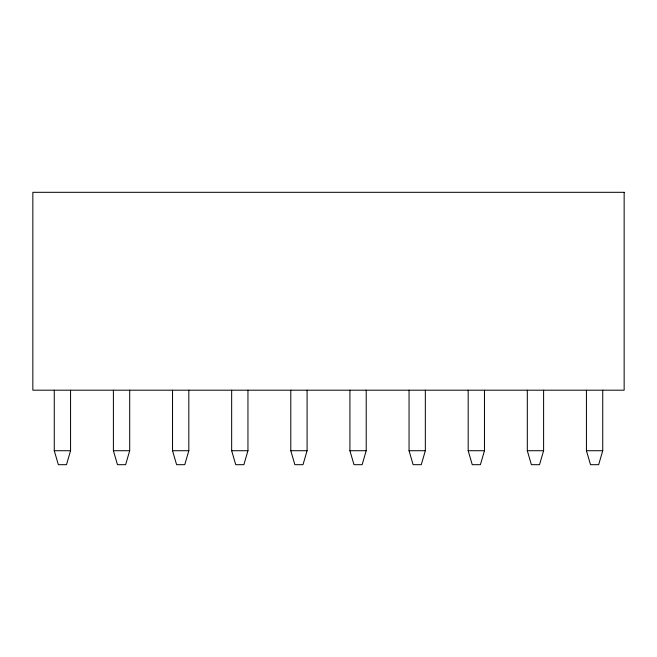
<?xml version="1.0" encoding="UTF-8"?>
<svg xmlns="http://www.w3.org/2000/svg" width="657" height="657" viewBox="0 0 657 657"><rect width="100%" height="100%" fill="white"/><g stroke="black" fill="none" stroke-linecap="round" stroke-linejoin="round"><path stroke-width="0.99" d="M70.562 390.192L70.562 450.718L66.488 464.688L58.342 464.688L54.268 450.718L54.268 390.192M129.692 390.192L129.692 450.718L125.618 464.688L117.472 464.688L113.398 450.718L113.398 390.192M188.822 390.192L188.822 450.718L184.748 464.688L176.602 464.688L172.528 450.718L172.528 390.192M247.952 390.192L247.952 450.718L243.878 464.688L235.732 464.688L231.658 450.718L231.658 390.192M307.082 390.192L307.082 450.718L303.008 464.688L294.862 464.688L290.788 450.718L290.788 390.192M366.212 390.192L366.212 450.718L362.138 464.688L353.992 464.688L349.918 450.718L349.918 390.192M425.342 390.192L425.342 450.718L421.268 464.688L413.122 464.688L409.048 450.718L409.048 390.192M484.472 390.192L484.472 450.718L480.398 464.688L472.252 464.688L468.178 450.718L468.178 390.192M543.602 390.192L543.602 450.718L539.528 464.688L531.382 464.688L527.308 450.718L527.308 390.192M602.732 390.192L602.732 450.718L598.658 464.688L590.512 464.688L586.438 450.718L586.438 390.192M54.268 450.718L70.562 450.718M113.398 450.718L129.692 450.718M172.528 450.718L188.822 450.718M231.658 450.718L247.952 450.718M290.788 450.718L307.082 450.718M349.918 450.718L366.212 450.718M409.048 450.718L425.342 450.718M468.178 450.718L484.472 450.718M527.308 450.718L543.602 450.718M586.438 450.718L602.732 450.718M624.15 192.312L32.85 192.312L32.85 390.192L624.15 390.192L624.15 192.312"/></g></svg>
